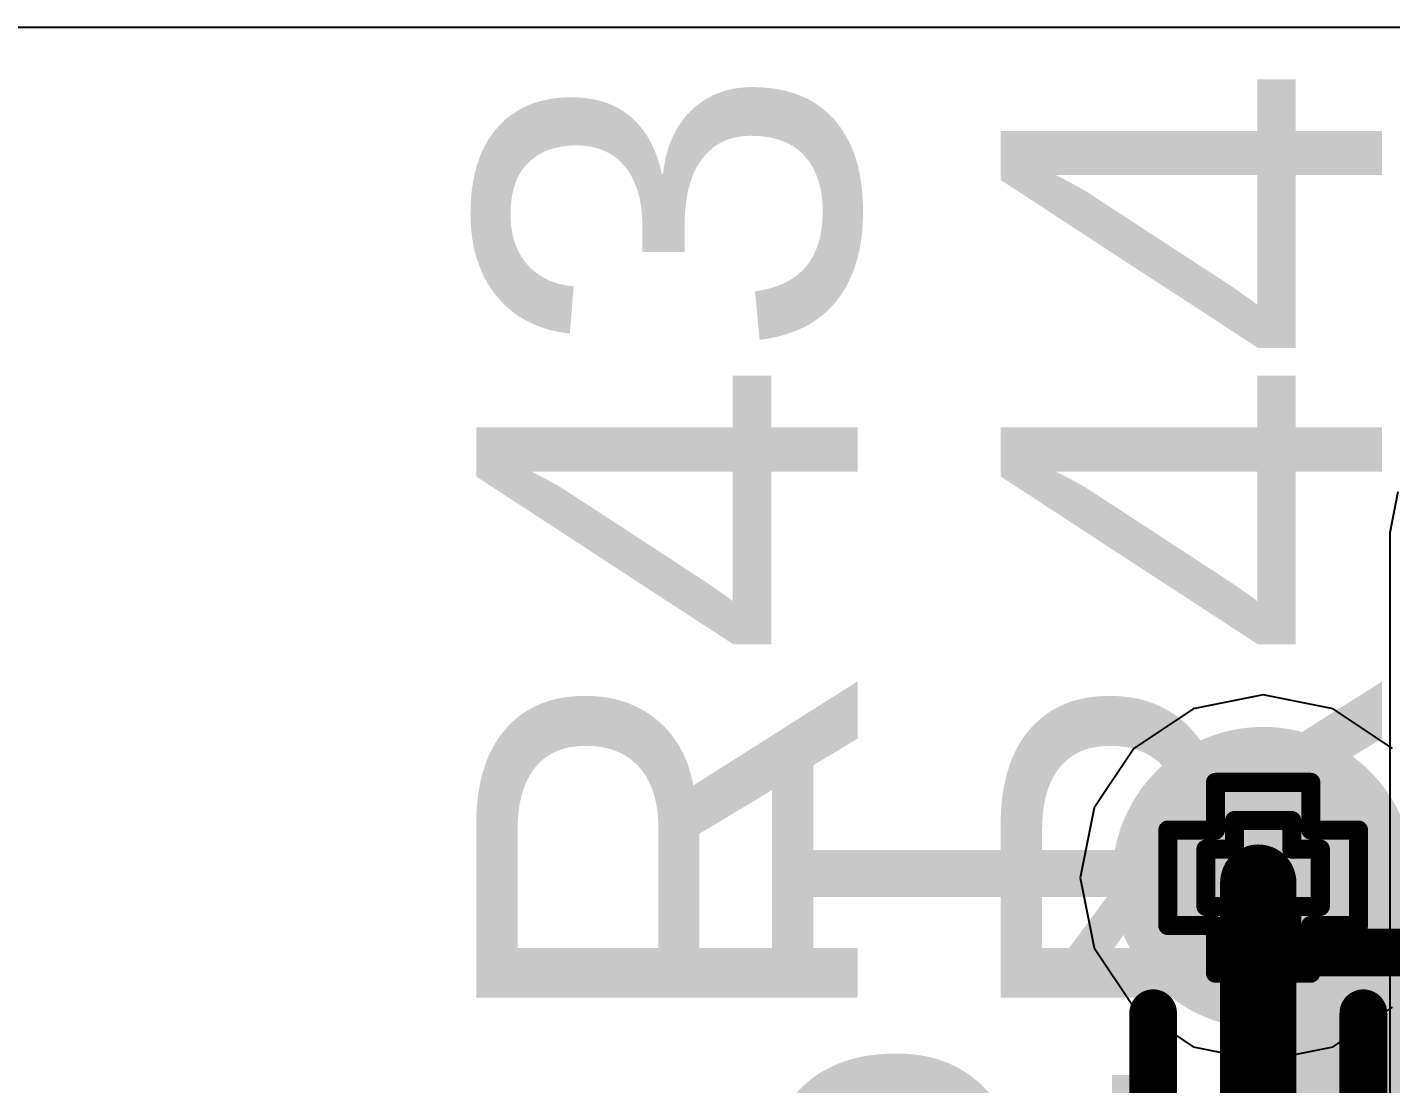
# Model space of a CAD drawing. Header units: inches. Extents: x -0.1 to 17.9, y -0.8 to 4.8.
# Drawn here: x 1.8409 to 1.9839, y 3.1043 to 3.215 of the extents above; entities that cross this region are included whole.
import ezdxf

# ---------------------------------------------------------------- set-up
doc = ezdxf.new("R2010")
doc.units = ezdxf.units.IN
doc.header["$MEASUREMENT"] = 0
for name, color, linetype in [('Bottom Layer 1', 5, 'Continuous'), ('Bottom Overlay', 54, 'Continuous'), ('Bottom Paste', 16, 'Continuous'), ('Bottom Solder', 6, 'Continuous'), ('Drill Drawing', 1, 'Continuous'), ('GND+Signal', 16, 'Continuous'), ('Pad Holes', 156, 'Continuous'), ('PWR+Signal', 76, 'Continuous'), ('Top 3D Body', 56, 'Continuous'), ('Top Layer 1', 1, 'Continuous'), ('Top Overlay', 2, 'Continuous'), ('Top Paste', 8, 'Continuous'), ('Top Solder', 216, 'Continuous'), ('Via Holes', 16, 'Continuous')]:
    doc.layers.add(name, color=color, linetype=linetype)
doc.styles.add('Arial', font='', dxfattribs={"height": 0.2})
doc.styles.get('Arial').set_extended_font_data('Arial')

# ---------------------------------------------------------------- blocks, each defined once
blk = doc.blocks.new('C___0402_B_17')
at = {"layer": 'Bottom Layer 1'}
for points in [[(-0.009500100000000001, 0.0125), (-0.0095001, -0.0125), (-0.0275001, -0.0125), (-0.0275001, 0.0125)], [(0.0274999, 0.0125), (0.0274999, -0.0125), (0.009499900000000002, -0.0125), (0.009499899999999999, 0.0125)]]:
    blk.add_hatch(color=5, dxfattribs=at).paths.add_polyline_path(points)
at = {"layer": 'Bottom Paste'}
for points in [[(-0.009500100000000001, 0.0125), (-0.0095001, -0.0125), (-0.0275001, -0.0125), (-0.0275001, 0.0125)], [(0.0274999, 0.0125), (0.0274999, -0.0125), (0.009499900000000002, -0.0125), (0.009499899999999999, 0.0125)]]:
    blk.add_hatch(color=16, dxfattribs=at).paths.add_polyline_path(points)
at = {"layer": 'Bottom Solder'}
for points in [[(-0.007137900000000002, 0.0148622), (-0.007137899999999998, -0.0148622), (-0.0298623, -0.0148622), (-0.0298623, 0.0148622)], [(0.0298621, 0.0148622), (0.0298621, -0.0148622), (0.007137700000000001, -0.0148622), (0.007137699999999999, 0.0148622)]]:
    blk.add_hatch(color=6, dxfattribs=at).paths.add_polyline_path(points)
at = {"layer": 'Bottom Overlay'}
for points in [[(-0.0310001, 0.016, 0.005, 0.005, 0), (-0.0310001, -0.016, 0.005, 0.005, 0)], [(-0.0310001, 0.016, 0.005, 0.005, 0), (-0.0110001, 0.016, 0.005, 0.005, 0)], [(0.0109999, 0.016, 0.005, 0.005, 0), (0.0309999, 0.016, 0.005, 0.005, 0)], [(0.0309999, 0.016, 0.005, 0.005, 0), (0.0309999, -0.016, 0.005, 0.005, 0)], [(-0.0310001, -0.016, 0.005, 0.005, 0), (-0.0110001, -0.016, 0.005, 0.005, 0)], [(0.0109999, -0.016, 0.005, 0.005, 0), (0.0309999, -0.016, 0.005, 0.005, 0)]]:
    blk.add_lwpolyline(points, format="xyseb", dxfattribs=at)
for points in [[(-0.0322501, 0.016, 0.0025, 0.0025, 1), (-0.0297501, 0.016, 0.0025, 0.0025, 1)], [(-0.0322501, 0.016, 0.0025, 0.0025, 1), (-0.0297501, 0.016, 0.0025, 0.0025, 1)], [(-0.0122501, 0.016, 0.0025, 0.0025, 1), (-0.0097501, 0.016, 0.0025, 0.0025, 1)], [(0.0097499, 0.016, 0.0025, 0.0025, 1), (0.0122499, 0.016, 0.0025, 0.0025, 1)], [(0.0297499, 0.016, 0.0025, 0.0025, 1), (0.0322499, 0.016, 0.0025, 0.0025, 1)], [(0.0297499, 0.016, 0.0025, 0.0025, 1), (0.0322499, 0.016, 0.0025, 0.0025, 1)], [(-0.0322501, -0.016, 0.0025, 0.0025, 1), (-0.0297501, -0.016, 0.0025, 0.0025, 1)], [(-0.0322501, -0.016, 0.0025, 0.0025, 1), (-0.0297501, -0.016, 0.0025, 0.0025, 1)], [(-0.0122501, -0.016, 0.0025, 0.0025, 1), (-0.0097501, -0.016, 0.0025, 0.0025, 1)], [(0.0097499, -0.016, 0.0025, 0.0025, 1), (0.0122499, -0.016, 0.0025, 0.0025, 1)], [(0.0297499, -0.016, 0.0025, 0.0025, 1), (0.0322499, -0.016, 0.0025, 0.0025, 1)], [(0.0297499, -0.016, 0.0025, 0.0025, 1), (0.0322499, -0.016, 0.0025, 0.0025, 1)]]:
    blk.add_lwpolyline(points, format="xyseb", close=True, dxfattribs=at)
blk = doc.blocks.new('SOT_23_99')
at = {"layer": 'Top Layer 1'}
for points in [[(-0.01614085, 0.05748025), (0.01614265, 0.05748025), (0.01614265, 0.02125975), (-0.01614085, 0.02125975)], [(-0.05354285, -0.02125975), (-0.02125935, -0.02125975), (-0.02125935, -0.05748025), (-0.05354285, -0.05748025)], [(0.02125915, -0.02125975), (0.05354265, -0.02125975), (0.05354265, -0.05748025), (0.02125915, -0.05748025)]]:
    blk.add_hatch(color=1, dxfattribs=at).paths.add_polyline_path(points)
at = {"layer": 'Top Paste'}
for points in [[(-0.01614085, 0.05748025), (0.01614265, 0.05748025), (0.01614265, 0.02125975), (-0.01614085, 0.02125975)], [(-0.05354285, -0.02125975), (-0.02125935, -0.02125975), (-0.02125935, -0.05748025), (-0.05354285, -0.05748025)], [(0.02125915, -0.02125975), (0.05354265, -0.02125975), (0.05354265, -0.05748025), (0.02125915, -0.05748025)]]:
    blk.add_hatch(color=8, dxfattribs=at).paths.add_polyline_path(points)
at = {"layer": 'Top Solder'}
for points in [[(-0.02014085, 0.06148025), (0.02014265, 0.06148025), (0.02014265, 0.01725975), (-0.02014085, 0.01725975)], [(-0.05754285, -0.01725975), (-0.01725935, -0.01725975), (-0.01725935, -0.06148025), (-0.05754285, -0.06148025)], [(0.01725915, -0.01725975), (0.05754265, -0.01725975), (0.05754265, -0.06148025), (0.01725915, -0.06148025)]]:
    blk.add_hatch(color=216, dxfattribs=at).paths.add_polyline_path(points)
at = {"layer": 'Top Overlay'}
for points in [[(-0.0609991, 0.032, 0.005, 0.005, 0), (-0.0219991, 0.032, 0.005, 0.005, 0)], [(-0.0609991, -0.023, 0.005, 0.005, 0), (-0.0609991, 0.032, 0.005, 0.005, 0)], [(0.0220009, 0.032, 0.005, 0.005, 0), (0.0610009, 0.032, 0.005, 0.005, 0)], [(0.0610009, -0.023, 0.005, 0.005, 0), (0.0610009, 0.032, 0.005, 0.005, 0)], [(-0.0129991, -0.031, 0.005, 0.005, 0), (0.0130009, -0.031, 0.005, 0.005, 0)], [(-0.0659991, -0.051, 0.005, 0.005, 0), (-0.0659991, -0.041, 0.005, 0.005, 0)], [(-0.0659991, -0.041, 0.005, 0.005, 0), (-0.0609991, -0.046, 0.005, 0.005, 0)], [(-0.0659991, -0.051, 0.005, 0.005, 0), (-0.0609991, -0.046, 0.005, 0.005, 0)]]:
    blk.add_lwpolyline(points, format="xyseb", dxfattribs=at)
for points in [[(-0.0622491, 0.032, 0.0025, 0.0025, 1), (-0.0597491, 0.032, 0.0025, 0.0025, 1)], [(-0.0622491, 0.032, 0.0025, 0.0025, 1), (-0.0597491, 0.032, 0.0025, 0.0025, 1)], [(-0.0232491, 0.032, 0.0025, 0.0025, 1), (-0.0207491, 0.032, 0.0025, 0.0025, 1)], [(0.0207509, 0.032, 0.0025, 0.0025, 1), (0.0232509, 0.032, 0.0025, 0.0025, 1)], [(0.0597509, 0.032, 0.0025, 0.0025, 1), (0.0622509, 0.032, 0.0025, 0.0025, 1)], [(0.0597509, 0.032, 0.0025, 0.0025, 1), (0.0622509, 0.032, 0.0025, 0.0025, 1)], [(-0.0622491, -0.023, 0.0025, 0.0025, 1), (-0.0597491, -0.023, 0.0025, 0.0025, 1)], [(0.0597509, -0.023, 0.0025, 0.0025, 1), (0.0622509, -0.023, 0.0025, 0.0025, 1)], [(-0.0142491, -0.031, 0.0025, 0.0025, 1), (-0.0117491, -0.031, 0.0025, 0.0025, 1)], [(0.0117509, -0.031, 0.0025, 0.0025, 1), (0.0142509, -0.031, 0.0025, 0.0025, 1)], [(-0.0672491, -0.041, 0.0025, 0.0025, 1), (-0.0647491, -0.041, 0.0025, 0.0025, 1)], [(-0.0672491, -0.041, 0.0025, 0.0025, 1), (-0.0647491, -0.041, 0.0025, 0.0025, 1)], [(-0.0622491, -0.046, 0.0025, 0.0025, 1), (-0.0597491, -0.046, 0.0025, 0.0025, 1)], [(-0.0622491, -0.046, 0.0025, 0.0025, 1), (-0.0597491, -0.046, 0.0025, 0.0025, 1)], [(-0.0672491, -0.051, 0.0025, 0.0025, 1), (-0.0647491, -0.051, 0.0025, 0.0025, 1)], [(-0.0672491, -0.051, 0.0025, 0.0025, 1), (-0.0647491, -0.051, 0.0025, 0.0025, 1)]]:
    blk.add_lwpolyline(points, format="xyseb", close=True, dxfattribs=at)

msp = doc.modelspace()

# ---------------------------------------------------------------- hatches: boundary and pattern name
at = {"layer": 'Bottom Layer 1'}
h = msp.add_hatch(color=5, dxfattribs=at)
edge = h.paths.add_edge_path()
edge.add_arc((1.970512, 3.12585), 0.011811, 0, 360)
at = {"layer": 'Bottom Solder'}
h = msp.add_hatch(color=6, dxfattribs=at)
edge = h.paths.add_edge_path()
edge.add_arc((1.970512, 3.12585), 0.015811, 0, 360)
at = {"layer": 'GND+Signal'}
h = msp.add_hatch(color=16, dxfattribs=at)
edge = h.paths.add_edge_path()
edge.add_arc((1.970512, 3.12585), 0.011811, 0, 360)
at = {"layer": 'Pad Holes'}
h = msp.add_hatch(color=7, dxfattribs=at)
edge = h.paths.add_edge_path()
edge.add_arc((1.95898, 3.11165), 0.00125, 0, 360)
h = msp.add_hatch(color=7, dxfattribs=at)
edge = h.paths.add_edge_path()
edge.add_arc((1.98102, 3.11165), 0.00125, 0, 360)
at = {"layer": 'PWR+Signal'}
h = msp.add_hatch(color=76, dxfattribs=at)
edge = h.paths.add_edge_path()
edge.add_arc((1.970512, 3.12585), 0.011811, 0, 360)
at = {"layer": 'Top 3D Body'}
h = msp.add_hatch(color=56, dxfattribs=at)
edge = h.paths.add_edge_path()
edge.add_arc((1.95898, 3.11165), 0.00125, 0, 360)
h = msp.add_hatch(color=56, dxfattribs=at)
edge = h.paths.add_edge_path()
edge.add_arc((1.98102, 3.11165), 0.00125, 0, 360)
at = {"layer": 'Top Layer 1'}
h = msp.add_hatch(color=1, dxfattribs=at)
edge = h.paths.add_edge_path()
edge.add_arc((1.970512, 3.12585), 0.011811, 0, 360)
at = {"layer": 'Via Holes'}
h = msp.add_hatch(color=7, dxfattribs=at)
edge = h.paths.add_edge_path()
edge.add_arc((1.970512, 3.12585), 0.0059055, 0, 360)

# ---------------------------------------------------------------- linework, layer by layer
at = {"layer": 'Drill Drawing'}
for points in [[(1.965512, 3.13085, 0.002, 0.002, 0), (1.965512, 3.13585, 0.002, 0.002, 0)], [(1.965512, 3.13585, 0.002, 0.002, 0), (1.975512, 3.13585, 0.002, 0.002, 0)], [(1.975512, 3.13085, 0.002, 0.002, 0), (1.975512, 3.13585, 0.002, 0.002, 0)], [(1.967512, 3.12885, 0.002, 0.002, 0), (1.967512, 3.13185, 0.002, 0.002, 0)], [(1.967512, 3.13185, 0.002, 0.002, 0), (1.973512, 3.13185, 0.002, 0.002, 0)], [(1.973512, 3.12885, 0.002, 0.002, 0), (1.973512, 3.13185, 0.002, 0.002, 0)], [(1.960512, 3.12085, 0.002, 0.002, 0), (1.960512, 3.13085, 0.002, 0.002, 0)], [(1.960512, 3.13085, 0.002, 0.002, 0), (1.965512, 3.13085, 0.002, 0.002, 0)], [(1.975512, 3.13085, 0.002, 0.002, 0), (1.980512, 3.13085, 0.002, 0.002, 0)], [(1.980512, 3.12085, 0.002, 0.002, 0), (1.980512, 3.13085, 0.002, 0.002, 0)], [(1.964512, 3.12285, 0.002, 0.002, 0), (1.964512, 3.12885, 0.002, 0.002, 0)], [(1.964512, 3.12885, 0.002, 0.002, 0), (1.967512, 3.12885, 0.002, 0.002, 0)], [(1.973512, 3.12885, 0.002, 0.002, 0), (1.976512, 3.12885, 0.002, 0.002, 0)], [(1.976512, 3.12285, 0.002, 0.002, 0), (1.976512, 3.12885, 0.002, 0.002, 0)], [(1.964512, 3.12285, 0.002, 0.002, 0), (1.967512, 3.12285, 0.002, 0.002, 0)], [(1.967512, 3.11985, 0.002, 0.002, 0), (1.967512, 3.12285, 0.002, 0.002, 0)], [(1.973512, 3.12285, 0.002, 0.002, 0), (1.976512, 3.12285, 0.002, 0.002, 0)], [(1.973512, 3.11985, 0.002, 0.002, 0), (1.973512, 3.12285, 0.002, 0.002, 0)], [(1.960512, 3.12085, 0.002, 0.002, 0), (1.965512, 3.12085, 0.002, 0.002, 0)], [(1.965512, 3.11585, 0.002, 0.002, 0), (1.965512, 3.12085, 0.002, 0.002, 0)], [(1.975512, 3.12085, 0.002, 0.002, 0), (1.980512, 3.12085, 0.002, 0.002, 0)], [(1.975512, 3.11585, 0.002, 0.002, 0), (1.975512, 3.12085, 0.002, 0.002, 0)], [(1.967512, 3.11985, 0.002, 0.002, 0), (1.973512, 3.11985, 0.002, 0.002, 0)], [(1.965512, 3.11585, 0.002, 0.002, 0), (1.975512, 3.11585, 0.002, 0.002, 0)]]:
    msp.add_lwpolyline(points, format="xyseb", dxfattribs=at)
for points in [[(1.965012, 3.13585, 0.001, 0.001, 1), (1.966012, 3.13585, 0.001, 0.001, 1)], [(1.965012, 3.13585, 0.001, 0.001, 1), (1.966012, 3.13585, 0.001, 0.001, 1)], [(1.975012, 3.13585, 0.001, 0.001, 1), (1.976012, 3.13585, 0.001, 0.001, 1)], [(1.975012, 3.13585, 0.001, 0.001, 1), (1.976012, 3.13585, 0.001, 0.001, 1)], [(1.967012, 3.13185, 0.001, 0.001, 1), (1.968012, 3.13185, 0.001, 0.001, 1)], [(1.967012, 3.13185, 0.001, 0.001, 1), (1.968012, 3.13185, 0.001, 0.001, 1)], [(1.973012, 3.13185, 0.001, 0.001, 1), (1.974012, 3.13185, 0.001, 0.001, 1)], [(1.973012, 3.13185, 0.001, 0.001, 1), (1.974012, 3.13185, 0.001, 0.001, 1)], [(1.960012, 3.13085, 0.001, 0.001, 1), (1.961012, 3.13085, 0.001, 0.001, 1)], [(1.960012, 3.13085, 0.001, 0.001, 1), (1.961012, 3.13085, 0.001, 0.001, 1)], [(1.965012, 3.13085, 0.001, 0.001, 1), (1.966012, 3.13085, 0.001, 0.001, 1)], [(1.965012, 3.13085, 0.001, 0.001, 1), (1.966012, 3.13085, 0.001, 0.001, 1)], [(1.975012, 3.13085, 0.001, 0.001, 1), (1.976012, 3.13085, 0.001, 0.001, 1)], [(1.975012, 3.13085, 0.001, 0.001, 1), (1.976012, 3.13085, 0.001, 0.001, 1)], [(1.980012, 3.13085, 0.001, 0.001, 1), (1.981012, 3.13085, 0.001, 0.001, 1)], [(1.980012, 3.13085, 0.001, 0.001, 1), (1.981012, 3.13085, 0.001, 0.001, 1)], [(1.964012, 3.12885, 0.001, 0.001, 1), (1.965012, 3.12885, 0.001, 0.001, 1)], [(1.964012, 3.12885, 0.001, 0.001, 1), (1.965012, 3.12885, 0.001, 0.001, 1)], [(1.967012, 3.12885, 0.001, 0.001, 1), (1.968012, 3.12885, 0.001, 0.001, 1)], [(1.967012, 3.12885, 0.001, 0.001, 1), (1.968012, 3.12885, 0.001, 0.001, 1)], [(1.973012, 3.12885, 0.001, 0.001, 1), (1.974012, 3.12885, 0.001, 0.001, 1)], [(1.973012, 3.12885, 0.001, 0.001, 1), (1.974012, 3.12885, 0.001, 0.001, 1)], [(1.976012, 3.12885, 0.001, 0.001, 1), (1.977012, 3.12885, 0.001, 0.001, 1)], [(1.976012, 3.12885, 0.001, 0.001, 1), (1.977012, 3.12885, 0.001, 0.001, 1)], [(1.964012, 3.12285, 0.001, 0.001, 1), (1.965012, 3.12285, 0.001, 0.001, 1)], [(1.964012, 3.12285, 0.001, 0.001, 1), (1.965012, 3.12285, 0.001, 0.001, 1)], [(1.967012, 3.12285, 0.001, 0.001, 1), (1.968012, 3.12285, 0.001, 0.001, 1)], [(1.967012, 3.12285, 0.001, 0.001, 1), (1.968012, 3.12285, 0.001, 0.001, 1)], [(1.973012, 3.12285, 0.001, 0.001, 1), (1.974012, 3.12285, 0.001, 0.001, 1)], [(1.973012, 3.12285, 0.001, 0.001, 1), (1.974012, 3.12285, 0.001, 0.001, 1)], [(1.976012, 3.12285, 0.001, 0.001, 1), (1.977012, 3.12285, 0.001, 0.001, 1)], [(1.976012, 3.12285, 0.001, 0.001, 1), (1.977012, 3.12285, 0.001, 0.001, 1)], [(1.960012, 3.12085, 0.001, 0.001, 1), (1.961012, 3.12085, 0.001, 0.001, 1)], [(1.960012, 3.12085, 0.001, 0.001, 1), (1.961012, 3.12085, 0.001, 0.001, 1)], [(1.965012, 3.12085, 0.001, 0.001, 1), (1.966012, 3.12085, 0.001, 0.001, 1)], [(1.965012, 3.12085, 0.001, 0.001, 1), (1.966012, 3.12085, 0.001, 0.001, 1)], [(1.975012, 3.12085, 0.001, 0.001, 1), (1.976012, 3.12085, 0.001, 0.001, 1)], [(1.975012, 3.12085, 0.001, 0.001, 1), (1.976012, 3.12085, 0.001, 0.001, 1)], [(1.980012, 3.12085, 0.001, 0.001, 1), (1.981012, 3.12085, 0.001, 0.001, 1)], [(1.980012, 3.12085, 0.001, 0.001, 1), (1.981012, 3.12085, 0.001, 0.001, 1)], [(1.967012, 3.11985, 0.001, 0.001, 1), (1.968012, 3.11985, 0.001, 0.001, 1)], [(1.967012, 3.11985, 0.001, 0.001, 1), (1.968012, 3.11985, 0.001, 0.001, 1)], [(1.973012, 3.11985, 0.001, 0.001, 1), (1.974012, 3.11985, 0.001, 0.001, 1)], [(1.973012, 3.11985, 0.001, 0.001, 1), (1.974012, 3.11985, 0.001, 0.001, 1)], [(1.965012, 3.11585, 0.001, 0.001, 1), (1.966012, 3.11585, 0.001, 0.001, 1)], [(1.965012, 3.11585, 0.001, 0.001, 1), (1.966012, 3.11585, 0.001, 0.001, 1)], [(1.975012, 3.11585, 0.001, 0.001, 1), (1.976012, 3.11585, 0.001, 0.001, 1)], [(1.975012, 3.11585, 0.001, 0.001, 1), (1.976012, 3.11585, 0.001, 0.001, 1)]]:
    msp.add_lwpolyline(points, format="xyseb", close=True, dxfattribs=at)
at = {"layer": 'GND+Signal'}
for p, q in [((1.970512, 3.1450295), (1.9631723, 3.1435695)), ((1.9778517, 3.1435695), (1.970512, 3.1450295)), ((1.9631723, 3.1435695), (1.95695, 3.139412)), ((1.984074, 3.139412), (1.9778517, 3.1435695)), ((1.95695, 3.139412), (1.9527925, 3.1331897)), ((1.9527925, 3.1331897), (1.9513325, 3.12585)), ((1.9513325, 3.12585), (1.9527925, 3.1185103)), ((1.9527925, 3.1185103), (1.95695, 3.112288)), ((1.95695, 3.112288), (1.9631723, 3.1081305)), ((1.9778517, 3.1081305), (1.984074, 3.112288)), ((1.9631723, 3.1081305), (1.970512, 3.1066705)), ((1.970512, 3.1066705), (1.9778517, 3.1081305))]:
    msp.add_line(p, q, dxfattribs=at)
at = {"layer": 'PWR+Signal'}
for p, q in [((1.7437028, 3.215), (2.3112861, 3.215)), ((1.970512, 3.1450295), (1.9631723, 3.1435695)), ((1.9778517, 3.1435695), (1.970512, 3.1450295)), ((1.9631723, 3.1435695), (1.95695, 3.139412)), ((1.984074, 3.139412), (1.9778517, 3.1435695)), ((1.95695, 3.139412), (1.9527925, 3.1331897)), ((1.9527925, 3.1331897), (1.9513325, 3.12585)), ((1.9513325, 3.12585), (1.9527925, 3.1185103)), ((1.9527925, 3.1185103), (1.95695, 3.112288)), ((1.95695, 3.112288), (1.9631723, 3.1081305)), ((1.9778517, 3.1081305), (1.984074, 3.112288)), ((1.9631723, 3.1081305), (1.970512, 3.1066705)), ((1.970512, 3.1066705), (1.9778517, 3.1081305))]:
    msp.add_line(p, q, dxfattribs=at)
at = {"layer": 'Top 3D Body'}
for points in [[(1.95898, 3.06835, 0.005, 0.005, 0), (1.95898, 3.11165, 0.005, 0.005, 0)], [(1.98102, 3.06835, 0.005, 0.005, 0), (1.98102, 3.11165, 0.005, 0.005, 0)]]:
    msp.add_lwpolyline(points, format="xyseb", dxfattribs=at)
for points in [[(1.95773, 3.11165, 0.0025, 0.0025, 1), (1.96023, 3.11165, 0.0025, 0.0025, 1)], [(1.97977, 3.11165, 0.0025, 0.0025, 1), (1.98227, 3.11165, 0.0025, 0.0025, 1)]]:
    msp.add_lwpolyline(points, format="xyseb", close=True, dxfattribs=at)
at = {"layer": 'Top Layer 1'}
for p, q in [((1.9846382, 3.166292), (1.9837844, 3.162)), ((1.9837844, 3.162), (1.9837845, 3.1619995)), ((1.9837845, 3.1619995), (1.9837845, 3.06585))]:
    msp.add_line(p, q, dxfattribs=at)
msp.add_lwpolyline([(1.9700009, 3.08685, 0.008, 0.008, 0), (1.9700009, 3.1253389, 0.008, 0.008, 0)], format="xyseb", dxfattribs=at)
msp.add_lwpolyline([(1.9680009, 3.1253389, 0.004, 0.004, 1), (1.9720009, 3.1253389, 0.004, 0.004, 1)], format="xyseb", close=True, dxfattribs=at)

# ---------------------------------------------------------------- block references
at = {"rotation": 90}
msp.add_blockref('C___0402_B_17', (1.9870009, 3.0870001), dxfattribs=at)
msp.add_blockref('SOT_23_99', (1.811, 3.046))

# ---------------------------------------------------------------- texts
at = {"layer": 'Bottom Overlay', "style": 'Arial', "text_generation_flag": 2}
msp.add_text('C51', height=0.04, rotation=270, dxfattribs=at).set_placement((1.9190065, 3.0383484))
at = {"layer": 'Top Overlay', "style": 'Arial'}
for s, p in [('R43', (1.9279935, 3.1086839)), ('R44', (1.9829935, 3.1086839))]:
    msp.add_text(s, height=0.04, rotation=90, dxfattribs=at).set_placement(p)

doc.saveas('drawing.dxf')
